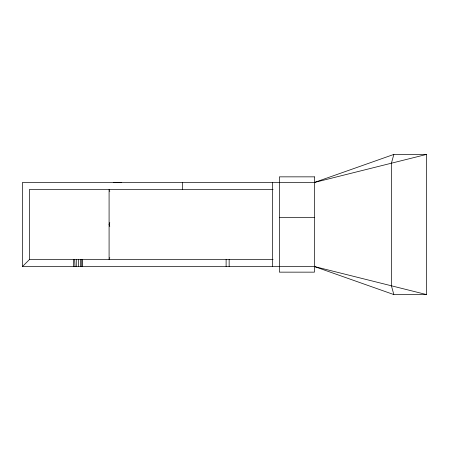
<?xml version="1.0" encoding="UTF-8"?>
<svg xmlns="http://www.w3.org/2000/svg" width="449" height="449" viewBox="0 0 449 449"><rect width="100%" height="100%" fill="white"/><g stroke="black" fill="none" stroke-linecap="round" stroke-linejoin="round"><path stroke-width="0.67" d="M73.67 259.539L73.67 266.543M393.846 154.422L391.416 163.206L391.416 285.794L393.846 294.578L426.55 294.578L426.55 154.422L393.846 154.422L314.429 182.457L22.45 182.457L22.45 266.543L314.429 266.543L426.55 294.578M109.775 222.558L109.085 224.5L109.775 226.448M109.775 257.591L109.085 259.539L109.085 189.467L109.775 191.414M22.45 266.543L29.46 259.539L273.082 259.539M314.429 182.457L426.55 154.422M273.082 189.461L29.46 189.461L29.46 259.539M279.39 217.411L314.429 217.411M113.552 182.457L121.556 182.462M314.429 266.543L393.846 294.578M74.646 259.539L74.989 266.543M272.386 182.457L272.386 266.543M229.142 259.539L229.142 266.543M226.116 259.539L226.116 266.543M182.333 182.457L182.333 189.461M82.38 259.539L82.431 266.543M81.746 259.539L81.746 266.543M80.444 259.539L80.444 266.543M78.575 259.539L78.575 266.543M76.263 259.539L76.263 266.543M314.429 176.85L279.39 176.85L279.39 272.15L314.429 272.15L314.429 176.85"/></g></svg>
